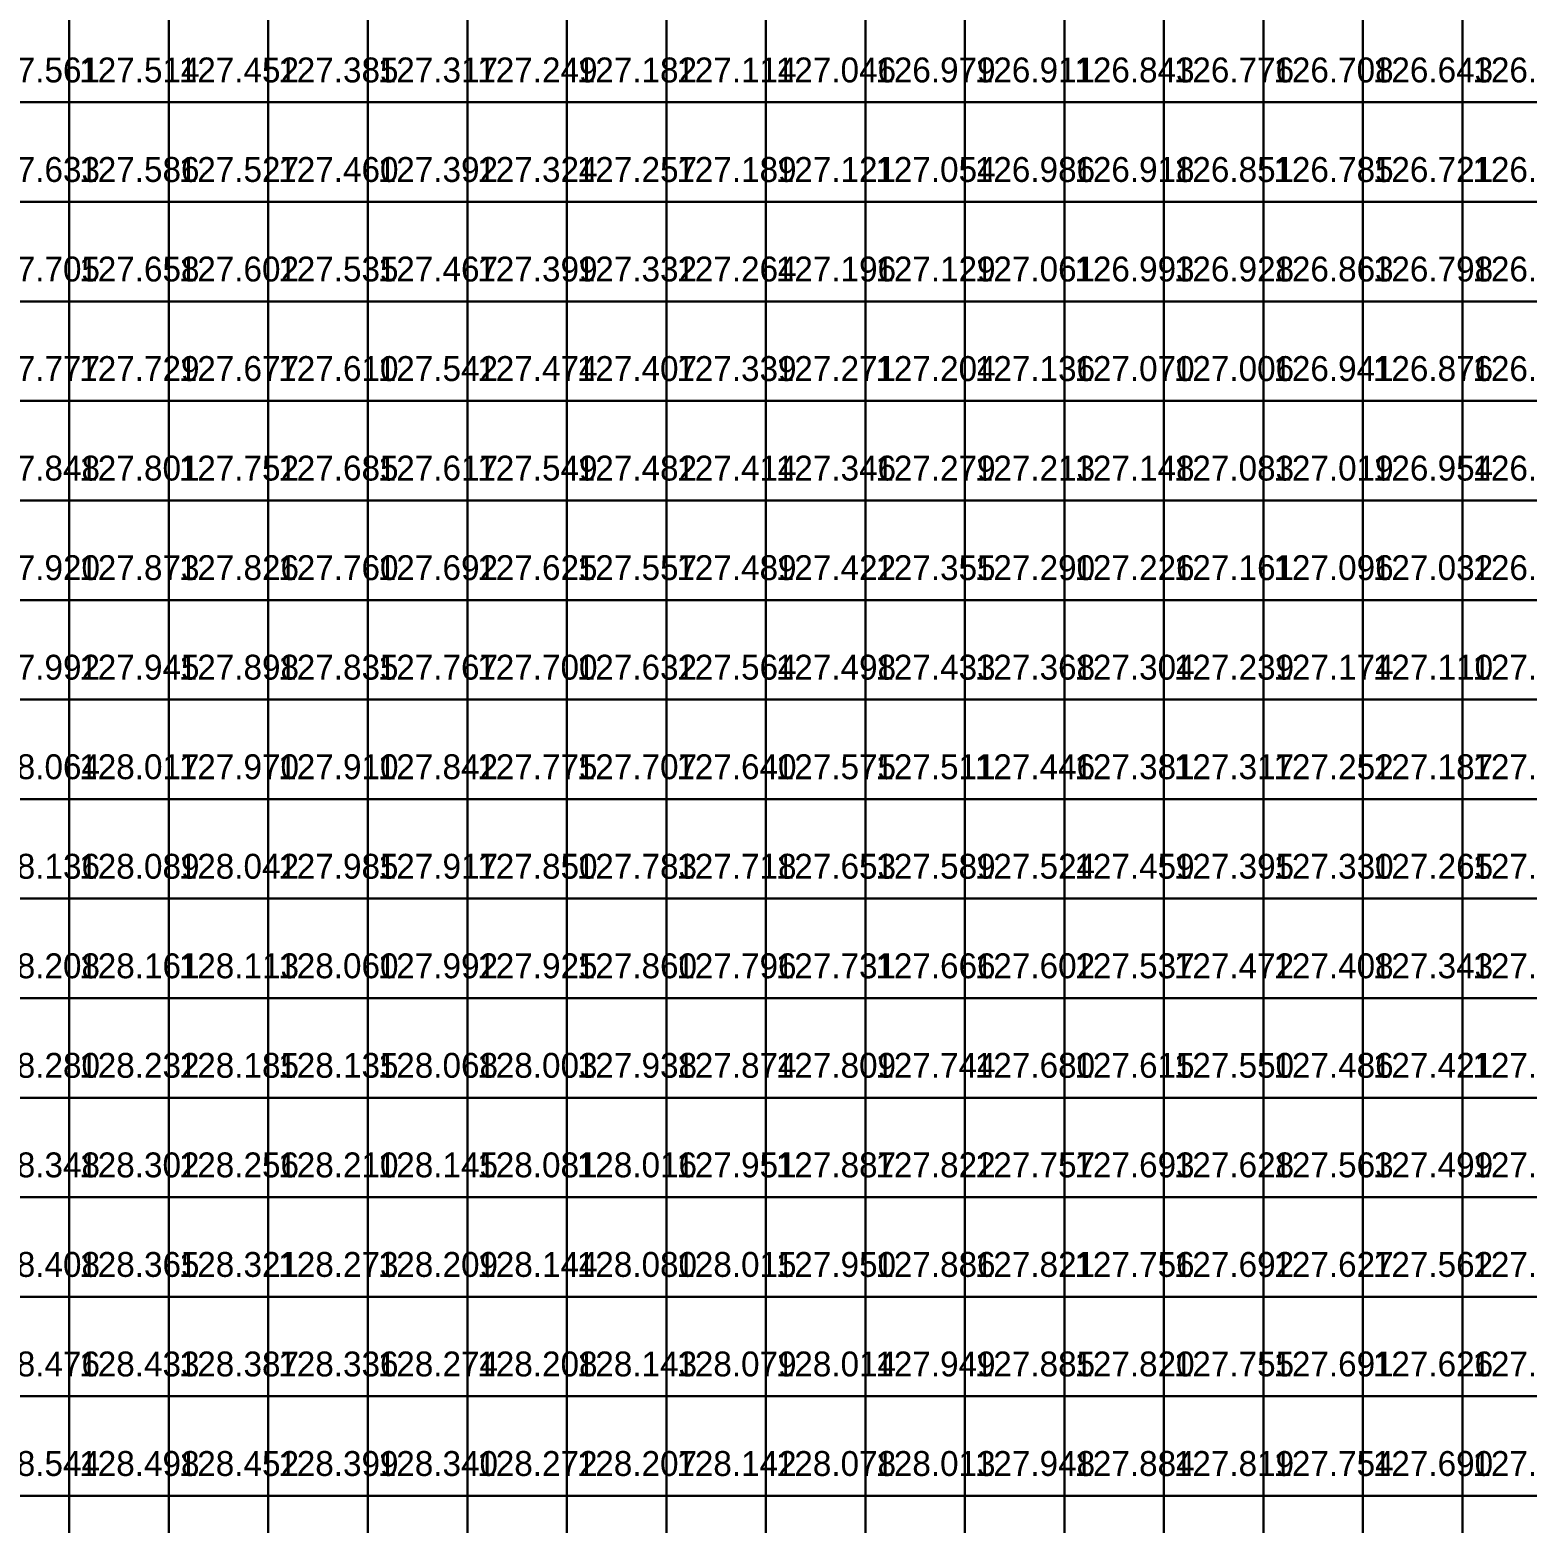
# Model space of a CAD drawing. Header units: metres. Extents: x 287857 to 287978, y 62957 to 63018.
# Drawn here: x 287902.53 to 287917.57, y 62987.56 to 63002.56 of the extents above; entities that cross this region are included whole.
import ezdxf

# ---------------------------------------------------------------- set-up
doc = ezdxf.new("R2010")
doc.units = ezdxf.units.M
for name, color, linetype, true_color in [('SURVEY-INTERP', 7, 'Continuous', 0x94a3b8), ('SURVEY-LEVEL-TXT', 7, 'Continuous', 0x4ade80), ('SURVEY-REAL', 7, 'Continuous', 0x4ade80)]:
    doc.layers.add(name, color=color, linetype=linetype, true_color=true_color)

msp = doc.modelspace()

# ---------------------------------------------------------------- linework, layer by layer
at = {"layer": 'SURVEY-INTERP'}
for points in [[(287901.925, 63001.831, 127.561), (287902.925, 63001.831, 127.561), (287902.925, 63002.831, 127.561), (287901.925, 63002.831, 127.561), (287901.925, 63001.831, 127.561)], [(287902.925, 63001.831, 127.514), (287903.925, 63001.831, 127.514), (287903.925, 63002.831, 127.514), (287902.925, 63002.831, 127.514), (287902.925, 63001.831, 127.514)], [(287903.925, 63001.831, 127.452), (287904.925, 63001.831, 127.452), (287904.925, 63002.831, 127.452), (287903.925, 63002.831, 127.452), (287903.925, 63001.831, 127.452)], [(287904.925, 63001.831, 127.385), (287905.925, 63001.831, 127.385), (287905.925, 63002.831, 127.385), (287904.925, 63002.831, 127.385), (287904.925, 63001.831, 127.385)], [(287905.925, 63001.831, 127.317), (287906.925, 63001.831, 127.317), (287906.925, 63002.831, 127.317), (287905.925, 63002.831, 127.317), (287905.925, 63001.831, 127.317)], [(287906.925, 63001.831, 127.249), (287907.925, 63001.831, 127.249), (287907.925, 63002.831, 127.249), (287906.925, 63002.831, 127.249), (287906.925, 63001.831, 127.249)], [(287907.925, 63001.831, 127.182), (287908.925, 63001.831, 127.182), (287908.925, 63002.831, 127.182), (287907.925, 63002.831, 127.182), (287907.925, 63001.831, 127.182)], [(287908.925, 63001.831, 127.114), (287909.925, 63001.831, 127.114), (287909.925, 63002.831, 127.114), (287908.925, 63002.831, 127.114), (287908.925, 63001.831, 127.114)], [(287909.925, 63001.831, 127.046), (287910.925, 63001.831, 127.046), (287910.925, 63002.831, 127.046), (287909.925, 63002.831, 127.046), (287909.925, 63001.831, 127.046)], [(287910.925, 63001.831, 126.979), (287911.925, 63001.831, 126.979), (287911.925, 63002.831, 126.979), (287910.925, 63002.831, 126.979), (287910.925, 63001.831, 126.979)], [(287911.925, 63001.831, 126.911), (287912.925, 63001.831, 126.911), (287912.925, 63002.831, 126.911), (287911.925, 63002.831, 126.911), (287911.925, 63001.831, 126.911)], [(287912.925, 63001.831, 126.843), (287913.925, 63001.831, 126.843), (287913.925, 63002.831, 126.843), (287912.925, 63002.831, 126.843), (287912.925, 63001.831, 126.843)], [(287913.925, 63001.831, 126.776), (287914.925, 63001.831, 126.776), (287914.925, 63002.831, 126.776), (287913.925, 63002.831, 126.776), (287913.925, 63001.831, 126.776)], [(287914.925, 63001.831, 126.708), (287915.925, 63001.831, 126.708), (287915.925, 63002.831, 126.708), (287914.925, 63002.831, 126.708), (287914.925, 63001.831, 126.708)], [(287915.925, 63001.831, 126.643), (287916.925, 63001.831, 126.643), (287916.925, 63002.831, 126.643), (287915.925, 63002.831, 126.643), (287915.925, 63001.831, 126.643)], [(287916.925, 63001.831, 126.578), (287917.925, 63001.831, 126.578), (287917.925, 63002.831, 126.578), (287916.925, 63002.831, 126.578), (287916.925, 63001.831, 126.578)], [(287901.925, 63000.831, 127.633), (287902.925, 63000.831, 127.633), (287902.925, 63001.831, 127.633), (287901.925, 63001.831, 127.633), (287901.925, 63000.831, 127.633)], [(287902.925, 63000.831, 127.586), (287903.925, 63000.831, 127.586), (287903.925, 63001.831, 127.586), (287902.925, 63001.831, 127.586), (287902.925, 63000.831, 127.586)], [(287903.925, 63000.831, 127.527), (287904.925, 63000.831, 127.527), (287904.925, 63001.831, 127.527), (287903.925, 63001.831, 127.527), (287903.925, 63000.831, 127.527)], [(287904.925, 63000.831, 127.46), (287905.925, 63000.831, 127.46), (287905.925, 63001.831, 127.46), (287904.925, 63001.831, 127.46), (287904.925, 63000.831, 127.46)], [(287905.925, 63000.831, 127.392), (287906.925, 63000.831, 127.392), (287906.925, 63001.831, 127.392), (287905.925, 63001.831, 127.392), (287905.925, 63000.831, 127.392)], [(287906.925, 63000.831, 127.324), (287907.925, 63000.831, 127.324), (287907.925, 63001.831, 127.324), (287906.925, 63001.831, 127.324), (287906.925, 63000.831, 127.324)], [(287907.925, 63000.831, 127.257), (287908.925, 63000.831, 127.257), (287908.925, 63001.831, 127.257), (287907.925, 63001.831, 127.257), (287907.925, 63000.831, 127.257)], [(287908.925, 63000.831, 127.189), (287909.925, 63000.831, 127.189), (287909.925, 63001.831, 127.189), (287908.925, 63001.831, 127.189), (287908.925, 63000.831, 127.189)], [(287909.925, 63000.831, 127.121), (287910.925, 63000.831, 127.121), (287910.925, 63001.831, 127.121), (287909.925, 63001.831, 127.121), (287909.925, 63000.831, 127.121)], [(287910.925, 63000.831, 127.054), (287911.925, 63000.831, 127.054), (287911.925, 63001.831, 127.054), (287910.925, 63001.831, 127.054), (287910.925, 63000.831, 127.054)], [(287911.925, 63000.831, 126.986), (287912.925, 63000.831, 126.986), (287912.925, 63001.831, 126.986), (287911.925, 63001.831, 126.986), (287911.925, 63000.831, 126.986)], [(287912.925, 63000.831, 126.918), (287913.925, 63000.831, 126.918), (287913.925, 63001.831, 126.918), (287912.925, 63001.831, 126.918), (287912.925, 63000.831, 126.918)], [(287913.925, 63000.831, 126.851), (287914.925, 63000.831, 126.851), (287914.925, 63001.831, 126.851), (287913.925, 63001.831, 126.851), (287913.925, 63000.831, 126.851)], [(287914.925, 63000.831, 126.785), (287915.925, 63000.831, 126.785), (287915.925, 63001.831, 126.785), (287914.925, 63001.831, 126.785), (287914.925, 63000.831, 126.785)], [(287915.925, 63000.831, 126.721), (287916.925, 63000.831, 126.721), (287916.925, 63001.831, 126.721), (287915.925, 63001.831, 126.721), (287915.925, 63000.831, 126.721)], [(287916.925, 63000.831, 126.656), (287917.925, 63000.831, 126.656), (287917.925, 63001.831, 126.656), (287916.925, 63001.831, 126.656), (287916.925, 63000.831, 126.656)], [(287901.925, 62999.831, 127.705), (287902.925, 62999.831, 127.705), (287902.925, 63000.831, 127.705), (287901.925, 63000.831, 127.705), (287901.925, 62999.831, 127.705)], [(287902.925, 62999.831, 127.658), (287903.925, 62999.831, 127.658), (287903.925, 63000.831, 127.658), (287902.925, 63000.831, 127.658), (287902.925, 62999.831, 127.658)], [(287903.925, 62999.831, 127.602), (287904.925, 62999.831, 127.602), (287904.925, 63000.831, 127.602), (287903.925, 63000.831, 127.602), (287903.925, 62999.831, 127.602)], [(287904.925, 62999.831, 127.535), (287905.925, 62999.831, 127.535), (287905.925, 63000.831, 127.535), (287904.925, 63000.831, 127.535), (287904.925, 62999.831, 127.535)], [(287905.925, 62999.831, 127.467), (287906.925, 62999.831, 127.467), (287906.925, 63000.831, 127.467), (287905.925, 63000.831, 127.467), (287905.925, 62999.831, 127.467)], [(287906.925, 62999.831, 127.399), (287907.925, 62999.831, 127.399), (287907.925, 63000.831, 127.399), (287906.925, 63000.831, 127.399), (287906.925, 62999.831, 127.399)], [(287907.925, 62999.831, 127.332), (287908.925, 62999.831, 127.332), (287908.925, 63000.831, 127.332), (287907.925, 63000.831, 127.332), (287907.925, 62999.831, 127.332)], [(287908.925, 62999.831, 127.264), (287909.925, 62999.831, 127.264), (287909.925, 63000.831, 127.264), (287908.925, 63000.831, 127.264), (287908.925, 62999.831, 127.264)], [(287909.925, 62999.831, 127.196), (287910.925, 62999.831, 127.196), (287910.925, 63000.831, 127.196), (287909.925, 63000.831, 127.196), (287909.925, 62999.831, 127.196)], [(287910.925, 62999.831, 127.129), (287911.925, 62999.831, 127.129), (287911.925, 63000.831, 127.129), (287910.925, 63000.831, 127.129), (287910.925, 62999.831, 127.129)], [(287911.925, 62999.831, 127.061), (287912.925, 62999.831, 127.061), (287912.925, 63000.831, 127.061), (287911.925, 63000.831, 127.061), (287911.925, 62999.831, 127.061)], [(287912.925, 62999.831, 126.993), (287913.925, 62999.831, 126.993), (287913.925, 63000.831, 126.993), (287912.925, 63000.831, 126.993), (287912.925, 62999.831, 126.993)], [(287913.925, 62999.831, 126.928), (287914.925, 62999.831, 126.928), (287914.925, 63000.831, 126.928), (287913.925, 63000.831, 126.928), (287913.925, 62999.831, 126.928)], [(287914.925, 62999.831, 126.863), (287915.925, 62999.831, 126.863), (287915.925, 63000.831, 126.863), (287914.925, 63000.831, 126.863), (287914.925, 62999.831, 126.863)], [(287915.925, 62999.831, 126.798), (287916.925, 62999.831, 126.798), (287916.925, 63000.831, 126.798), (287915.925, 63000.831, 126.798), (287915.925, 62999.831, 126.798)], [(287916.925, 62999.831, 126.734), (287917.925, 62999.831, 126.734), (287917.925, 63000.831, 126.734), (287916.925, 63000.831, 126.734), (287916.925, 62999.831, 126.734)], [(287901.925, 62998.831, 127.777), (287902.925, 62998.831, 127.777), (287902.925, 62999.831, 127.777), (287901.925, 62999.831, 127.777), (287901.925, 62998.831, 127.777)], [(287902.925, 62998.831, 127.729), (287903.925, 62998.831, 127.729), (287903.925, 62999.831, 127.729), (287902.925, 62999.831, 127.729), (287902.925, 62998.831, 127.729)], [(287903.925, 62998.831, 127.677), (287904.925, 62998.831, 127.677), (287904.925, 62999.831, 127.677), (287903.925, 62999.831, 127.677), (287903.925, 62998.831, 127.677)], [(287904.925, 62998.831, 127.61), (287905.925, 62998.831, 127.61), (287905.925, 62999.831, 127.61), (287904.925, 62999.831, 127.61), (287904.925, 62998.831, 127.61)], [(287905.925, 62998.831, 127.542), (287906.925, 62998.831, 127.542), (287906.925, 62999.831, 127.542), (287905.925, 62999.831, 127.542), (287905.925, 62998.831, 127.542)], [(287906.925, 62998.831, 127.474), (287907.925, 62998.831, 127.474), (287907.925, 62999.831, 127.474), (287906.925, 62999.831, 127.474), (287906.925, 62998.831, 127.474)], [(287907.925, 62998.831, 127.407), (287908.925, 62998.831, 127.407), (287908.925, 62999.831, 127.407), (287907.925, 62999.831, 127.407), (287907.925, 62998.831, 127.407)], [(287908.925, 62998.831, 127.339), (287909.925, 62998.831, 127.339), (287909.925, 62999.831, 127.339), (287908.925, 62999.831, 127.339), (287908.925, 62998.831, 127.339)], [(287909.925, 62998.831, 127.271), (287910.925, 62998.831, 127.271), (287910.925, 62999.831, 127.271), (287909.925, 62999.831, 127.271), (287909.925, 62998.831, 127.271)], [(287910.925, 62998.831, 127.204), (287911.925, 62998.831, 127.204), (287911.925, 62999.831, 127.204), (287910.925, 62999.831, 127.204), (287910.925, 62998.831, 127.204)], [(287911.925, 62998.831, 127.136), (287912.925, 62998.831, 127.136), (287912.925, 62999.831, 127.136), (287911.925, 62999.831, 127.136), (287911.925, 62998.831, 127.136)], [(287912.925, 62998.831, 127.07), (287913.925, 62998.831, 127.07), (287913.925, 62999.831, 127.07), (287912.925, 62999.831, 127.07), (287912.925, 62998.831, 127.07)], [(287913.925, 62998.831, 127.006), (287914.925, 62998.831, 127.006), (287914.925, 62999.831, 127.006), (287913.925, 62999.831, 127.006), (287913.925, 62998.831, 127.006)], [(287914.925, 62998.831, 126.941), (287915.925, 62998.831, 126.941), (287915.925, 62999.831, 126.941), (287914.925, 62999.831, 126.941), (287914.925, 62998.831, 126.941)], [(287915.925, 62998.831, 126.876), (287916.925, 62998.831, 126.876), (287916.925, 62999.831, 126.876), (287915.925, 62999.831, 126.876), (287915.925, 62998.831, 126.876)], [(287916.925, 62998.831, 126.812), (287917.925, 62998.831, 126.812), (287917.925, 62999.831, 126.812), (287916.925, 62999.831, 126.812), (287916.925, 62998.831, 126.812)], [(287901.925, 62997.831, 127.848), (287902.925, 62997.831, 127.848), (287902.925, 62998.831, 127.848), (287901.925, 62998.831, 127.848), (287901.925, 62997.831, 127.848)], [(287902.925, 62997.831, 127.801), (287903.925, 62997.831, 127.801), (287903.925, 62998.831, 127.801), (287902.925, 62998.831, 127.801), (287902.925, 62997.831, 127.801)], [(287903.925, 62997.831, 127.752), (287904.925, 62997.831, 127.752), (287904.925, 62998.831, 127.752), (287903.925, 62998.831, 127.752), (287903.925, 62997.831, 127.752)], [(287904.925, 62997.831, 127.685), (287905.925, 62997.831, 127.685), (287905.925, 62998.831, 127.685), (287904.925, 62998.831, 127.685), (287904.925, 62997.831, 127.685)], [(287905.925, 62997.831, 127.617), (287906.925, 62997.831, 127.617), (287906.925, 62998.831, 127.617), (287905.925, 62998.831, 127.617), (287905.925, 62997.831, 127.617)], [(287906.925, 62997.831, 127.549), (287907.925, 62997.831, 127.549), (287907.925, 62998.831, 127.549), (287906.925, 62998.831, 127.549), (287906.925, 62997.831, 127.549)], [(287907.925, 62997.831, 127.482), (287908.925, 62997.831, 127.482), (287908.925, 62998.831, 127.482), (287907.925, 62998.831, 127.482), (287907.925, 62997.831, 127.482)], [(287908.925, 62997.831, 127.414), (287909.925, 62997.831, 127.414), (287909.925, 62998.831, 127.414), (287908.925, 62998.831, 127.414), (287908.925, 62997.831, 127.414)], [(287909.925, 62997.831, 127.346), (287910.925, 62997.831, 127.346), (287910.925, 62998.831, 127.346), (287909.925, 62998.831, 127.346), (287909.925, 62997.831, 127.346)], [(287910.925, 62997.831, 127.279), (287911.925, 62997.831, 127.279), (287911.925, 62998.831, 127.279), (287910.925, 62998.831, 127.279), (287910.925, 62997.831, 127.279)], [(287911.925, 62997.831, 127.213), (287912.925, 62997.831, 127.213), (287912.925, 62998.831, 127.213), (287911.925, 62998.831, 127.213), (287911.925, 62997.831, 127.213)], [(287912.925, 62997.831, 127.148), (287913.925, 62997.831, 127.148), (287913.925, 62998.831, 127.148), (287912.925, 62998.831, 127.148), (287912.925, 62997.831, 127.148)], [(287913.925, 62997.831, 127.083), (287914.925, 62997.831, 127.083), (287914.925, 62998.831, 127.083), (287913.925, 62998.831, 127.083), (287913.925, 62997.831, 127.083)], [(287914.925, 62997.831, 127.019), (287915.925, 62997.831, 127.019), (287915.925, 62998.831, 127.019), (287914.925, 62998.831, 127.019), (287914.925, 62997.831, 127.019)], [(287915.925, 62997.831, 126.954), (287916.925, 62997.831, 126.954), (287916.925, 62998.831, 126.954), (287915.925, 62998.831, 126.954), (287915.925, 62997.831, 126.954)], [(287916.925, 62997.831, 126.889), (287917.925, 62997.831, 126.889), (287917.925, 62998.831, 126.889), (287916.925, 62998.831, 126.889), (287916.925, 62997.831, 126.889)], [(287901.925, 62996.831, 127.92), (287902.925, 62996.831, 127.92), (287902.925, 62997.831, 127.92), (287901.925, 62997.831, 127.92), (287901.925, 62996.831, 127.92)], [(287902.925, 62996.831, 127.873), (287903.925, 62996.831, 127.873), (287903.925, 62997.831, 127.873), (287902.925, 62997.831, 127.873), (287902.925, 62996.831, 127.873)], [(287903.925, 62996.831, 127.826), (287904.925, 62996.831, 127.826), (287904.925, 62997.831, 127.826), (287903.925, 62997.831, 127.826), (287903.925, 62996.831, 127.826)], [(287904.925, 62996.831, 127.76), (287905.925, 62996.831, 127.76), (287905.925, 62997.831, 127.76), (287904.925, 62997.831, 127.76), (287904.925, 62996.831, 127.76)], [(287905.925, 62996.831, 127.692), (287906.925, 62996.831, 127.692), (287906.925, 62997.831, 127.692), (287905.925, 62997.831, 127.692), (287905.925, 62996.831, 127.692)], [(287906.925, 62996.831, 127.625), (287907.925, 62996.831, 127.625), (287907.925, 62997.831, 127.625), (287906.925, 62997.831, 127.625), (287906.925, 62996.831, 127.625)], [(287907.925, 62996.831, 127.557), (287908.925, 62996.831, 127.557), (287908.925, 62997.831, 127.557), (287907.925, 62997.831, 127.557), (287907.925, 62996.831, 127.557)], [(287908.925, 62996.831, 127.489), (287909.925, 62996.831, 127.489), (287909.925, 62997.831, 127.489), (287908.925, 62997.831, 127.489), (287908.925, 62996.831, 127.489)], [(287909.925, 62996.831, 127.422), (287910.925, 62996.831, 127.422), (287910.925, 62997.831, 127.422), (287909.925, 62997.831, 127.422), (287909.925, 62996.831, 127.422)], [(287910.925, 62996.831, 127.355), (287911.925, 62996.831, 127.355), (287911.925, 62997.831, 127.355), (287910.925, 62997.831, 127.355), (287910.925, 62996.831, 127.355)], [(287911.925, 62996.831, 127.29), (287912.925, 62996.831, 127.29), (287912.925, 62997.831, 127.29), (287911.925, 62997.831, 127.29), (287911.925, 62996.831, 127.29)], [(287912.925, 62996.831, 127.226), (287913.925, 62996.831, 127.226), (287913.925, 62997.831, 127.226), (287912.925, 62997.831, 127.226), (287912.925, 62996.831, 127.226)], [(287913.925, 62996.831, 127.161), (287914.925, 62996.831, 127.161), (287914.925, 62997.831, 127.161), (287913.925, 62997.831, 127.161), (287913.925, 62996.831, 127.161)], [(287914.925, 62996.831, 127.096), (287915.925, 62996.831, 127.096), (287915.925, 62997.831, 127.096), (287914.925, 62997.831, 127.096), (287914.925, 62996.831, 127.096)], [(287915.925, 62996.831, 127.032), (287916.925, 62996.831, 127.032), (287916.925, 62997.831, 127.032), (287915.925, 62997.831, 127.032), (287915.925, 62996.831, 127.032)], [(287916.925, 62996.831, 126.967), (287917.925, 62996.831, 126.967), (287917.925, 62997.831, 126.967), (287916.925, 62997.831, 126.967), (287916.925, 62996.831, 126.967)], [(287901.925, 62995.831, 127.992), (287902.925, 62995.831, 127.992), (287902.925, 62996.831, 127.992), (287901.925, 62996.831, 127.992), (287901.925, 62995.831, 127.992)], [(287902.925, 62995.831, 127.945), (287903.925, 62995.831, 127.945), (287903.925, 62996.831, 127.945), (287902.925, 62996.831, 127.945), (287902.925, 62995.831, 127.945)], [(287903.925, 62995.831, 127.898), (287904.925, 62995.831, 127.898), (287904.925, 62996.831, 127.898), (287903.925, 62996.831, 127.898), (287903.925, 62995.831, 127.898)], [(287904.925, 62995.831, 127.835), (287905.925, 62995.831, 127.835), (287905.925, 62996.831, 127.835), (287904.925, 62996.831, 127.835), (287904.925, 62995.831, 127.835)], [(287905.925, 62995.831, 127.767), (287906.925, 62995.831, 127.767), (287906.925, 62996.831, 127.767), (287905.925, 62996.831, 127.767), (287905.925, 62995.831, 127.767)], [(287906.925, 62995.831, 127.7), (287907.925, 62995.831, 127.7), (287907.925, 62996.831, 127.7), (287906.925, 62996.831, 127.7), (287906.925, 62995.831, 127.7)], [(287907.925, 62995.831, 127.632), (287908.925, 62995.831, 127.632), (287908.925, 62996.831, 127.632), (287907.925, 62996.831, 127.632), (287907.925, 62995.831, 127.632)], [(287908.925, 62995.831, 127.564), (287909.925, 62995.831, 127.564), (287909.925, 62996.831, 127.564), (287908.925, 62996.831, 127.564), (287908.925, 62995.831, 127.564)], [(287909.925, 62995.831, 127.498), (287910.925, 62995.831, 127.498), (287910.925, 62996.831, 127.498), (287909.925, 62996.831, 127.498), (287909.925, 62995.831, 127.498)], [(287910.925, 62995.831, 127.433), (287911.925, 62995.831, 127.433), (287911.925, 62996.831, 127.433), (287910.925, 62996.831, 127.433), (287910.925, 62995.831, 127.433)], [(287911.925, 62995.831, 127.368), (287912.925, 62995.831, 127.368), (287912.925, 62996.831, 127.368), (287911.925, 62996.831, 127.368), (287911.925, 62995.831, 127.368)], [(287912.925, 62995.831, 127.304), (287913.925, 62995.831, 127.304), (287913.925, 62996.831, 127.304), (287912.925, 62996.831, 127.304), (287912.925, 62995.831, 127.304)], [(287913.925, 62995.831, 127.239), (287914.925, 62995.831, 127.239), (287914.925, 62996.831, 127.239), (287913.925, 62996.831, 127.239), (287913.925, 62995.831, 127.239)], [(287914.925, 62995.831, 127.174), (287915.925, 62995.831, 127.174), (287915.925, 62996.831, 127.174), (287914.925, 62996.831, 127.174), (287914.925, 62995.831, 127.174)], [(287915.925, 62995.831, 127.11), (287916.925, 62995.831, 127.11), (287916.925, 62996.831, 127.11), (287915.925, 62996.831, 127.11), (287915.925, 62995.831, 127.11)], [(287916.925, 62995.831, 127.045), (287917.925, 62995.831, 127.045), (287917.925, 62996.831, 127.045), (287916.925, 62996.831, 127.045), (287916.925, 62995.831, 127.045)], [(287901.925, 62994.831, 128.064), (287902.925, 62994.831, 128.064), (287902.925, 62995.831, 128.064), (287901.925, 62995.831, 128.064), (287901.925, 62994.831, 128.064)], [(287902.925, 62994.831, 128.017), (287903.925, 62994.831, 128.017), (287903.925, 62995.831, 128.017), (287902.925, 62995.831, 128.017), (287902.925, 62994.831, 128.017)], [(287903.925, 62994.831, 127.97), (287904.925, 62994.831, 127.97), (287904.925, 62995.831, 127.97), (287903.925, 62995.831, 127.97), (287903.925, 62994.831, 127.97)], [(287904.925, 62994.831, 127.91), (287905.925, 62994.831, 127.91), (287905.925, 62995.831, 127.91), (287904.925, 62995.831, 127.91), (287904.925, 62994.831, 127.91)], [(287905.925, 62994.831, 127.842), (287906.925, 62994.831, 127.842), (287906.925, 62995.831, 127.842), (287905.925, 62995.831, 127.842), (287905.925, 62994.831, 127.842)], [(287906.925, 62994.831, 127.775), (287907.925, 62994.831, 127.775), (287907.925, 62995.831, 127.775), (287906.925, 62995.831, 127.775), (287906.925, 62994.831, 127.775)], [(287907.925, 62994.831, 127.707), (287908.925, 62994.831, 127.707), (287908.925, 62995.831, 127.707), (287907.925, 62995.831, 127.707), (287907.925, 62994.831, 127.707)], [(287908.925, 62994.831, 127.64), (287909.925, 62994.831, 127.64), (287909.925, 62995.831, 127.64), (287908.925, 62995.831, 127.64), (287908.925, 62994.831, 127.64)], [(287909.925, 62994.831, 127.575), (287910.925, 62994.831, 127.575), (287910.925, 62995.831, 127.575), (287909.925, 62995.831, 127.575), (287909.925, 62994.831, 127.575)], [(287910.925, 62994.831, 127.511), (287911.925, 62994.831, 127.511), (287911.925, 62995.831, 127.511), (287910.925, 62995.831, 127.511), (287910.925, 62994.831, 127.511)], [(287911.925, 62994.831, 127.446), (287912.925, 62994.831, 127.446), (287912.925, 62995.831, 127.446), (287911.925, 62995.831, 127.446), (287911.925, 62994.831, 127.446)], [(287912.925, 62994.831, 127.381), (287913.925, 62994.831, 127.381), (287913.925, 62995.831, 127.381), (287912.925, 62995.831, 127.381), (287912.925, 62994.831, 127.381)], [(287913.925, 62994.831, 127.317), (287914.925, 62994.831, 127.317), (287914.925, 62995.831, 127.317), (287913.925, 62995.831, 127.317), (287913.925, 62994.831, 127.317)], [(287914.925, 62994.831, 127.252), (287915.925, 62994.831, 127.252), (287915.925, 62995.831, 127.252), (287914.925, 62995.831, 127.252), (287914.925, 62994.831, 127.252)], [(287915.925, 62994.831, 127.187), (287916.925, 62994.831, 127.187), (287916.925, 62995.831, 127.187), (287915.925, 62995.831, 127.187), (287915.925, 62994.831, 127.187)], [(287916.925, 62994.831, 127.123), (287917.925, 62994.831, 127.123), (287917.925, 62995.831, 127.123), (287916.925, 62995.831, 127.123), (287916.925, 62994.831, 127.123)], [(287901.925, 62993.831, 128.136), (287902.925, 62993.831, 128.136), (287902.925, 62994.831, 128.136), (287901.925, 62994.831, 128.136), (287901.925, 62993.831, 128.136)], [(287902.925, 62993.831, 128.089), (287903.925, 62993.831, 128.089), (287903.925, 62994.831, 128.089), (287902.925, 62994.831, 128.089), (287902.925, 62993.831, 128.089)], [(287903.925, 62993.831, 128.042), (287904.925, 62993.831, 128.042), (287904.925, 62994.831, 128.042), (287903.925, 62994.831, 128.042), (287903.925, 62993.831, 128.042)], [(287904.925, 62993.831, 127.985), (287905.925, 62993.831, 127.985), (287905.925, 62994.831, 127.985), (287904.925, 62994.831, 127.985), (287904.925, 62993.831, 127.985)], [(287905.925, 62993.831, 127.917), (287906.925, 62993.831, 127.917), (287906.925, 62994.831, 127.917), (287905.925, 62994.831, 127.917), (287905.925, 62993.831, 127.917)], [(287906.925, 62993.831, 127.85), (287907.925, 62993.831, 127.85), (287907.925, 62994.831, 127.85), (287906.925, 62994.831, 127.85), (287906.925, 62993.831, 127.85)], [(287907.925, 62993.831, 127.783), (287908.925, 62993.831, 127.783), (287908.925, 62994.831, 127.783), (287907.925, 62994.831, 127.783), (287907.925, 62993.831, 127.783)], [(287908.925, 62993.831, 127.718), (287909.925, 62993.831, 127.718), (287909.925, 62994.831, 127.718), (287908.925, 62994.831, 127.718), (287908.925, 62993.831, 127.718)], [(287909.925, 62993.831, 127.653), (287910.925, 62993.831, 127.653), (287910.925, 62994.831, 127.653), (287909.925, 62994.831, 127.653), (287909.925, 62993.831, 127.653)], [(287910.925, 62993.831, 127.589), (287911.925, 62993.831, 127.589), (287911.925, 62994.831, 127.589), (287910.925, 62994.831, 127.589), (287910.925, 62993.831, 127.589)], [(287911.925, 62993.831, 127.524), (287912.925, 62993.831, 127.524), (287912.925, 62994.831, 127.524), (287911.925, 62994.831, 127.524), (287911.925, 62993.831, 127.524)], [(287912.925, 62993.831, 127.459), (287913.925, 62993.831, 127.459), (287913.925, 62994.831, 127.459), (287912.925, 62994.831, 127.459), (287912.925, 62993.831, 127.459)], [(287913.925, 62993.831, 127.395), (287914.925, 62993.831, 127.395), (287914.925, 62994.831, 127.395), (287913.925, 62994.831, 127.395), (287913.925, 62993.831, 127.395)], [(287914.925, 62993.831, 127.33), (287915.925, 62993.831, 127.33), (287915.925, 62994.831, 127.33), (287914.925, 62994.831, 127.33), (287914.925, 62993.831, 127.33)], [(287915.925, 62993.831, 127.265), (287916.925, 62993.831, 127.265), (287916.925, 62994.831, 127.265), (287915.925, 62994.831, 127.265), (287915.925, 62993.831, 127.265)], [(287916.925, 62993.831, 127.201), (287917.925, 62993.831, 127.201), (287917.925, 62994.831, 127.201), (287916.925, 62994.831, 127.201), (287916.925, 62993.831, 127.201)], [(287901.925, 62992.831, 128.208), (287902.925, 62992.831, 128.208), (287902.925, 62993.831, 128.208), (287901.925, 62993.831, 128.208), (287901.925, 62992.831, 128.208)], [(287902.925, 62992.831, 128.161), (287903.925, 62992.831, 128.161), (287903.925, 62993.831, 128.161), (287902.925, 62993.831, 128.161), (287902.925, 62992.831, 128.161)], [(287903.925, 62992.831, 128.113), (287904.925, 62992.831, 128.113), (287904.925, 62993.831, 128.113), (287903.925, 62993.831, 128.113), (287903.925, 62992.831, 128.113)], [(287904.925, 62992.831, 128.06), (287905.925, 62992.831, 128.06), (287905.925, 62993.831, 128.06), (287904.925, 62993.831, 128.06), (287904.925, 62992.831, 128.06)], [(287905.925, 62992.831, 127.992), (287906.925, 62992.831, 127.992), (287906.925, 62993.831, 127.992), (287905.925, 62993.831, 127.992), (287905.925, 62992.831, 127.992)], [(287906.925, 62992.831, 127.925), (287907.925, 62992.831, 127.925), (287907.925, 62993.831, 127.925), (287906.925, 62993.831, 127.925), (287906.925, 62992.831, 127.925)], [(287907.925, 62992.831, 127.86), (287908.925, 62992.831, 127.86), (287908.925, 62993.831, 127.86), (287907.925, 62993.831, 127.86), (287907.925, 62992.831, 127.86)], [(287908.925, 62992.831, 127.796), (287909.925, 62992.831, 127.796), (287909.925, 62993.831, 127.796), (287908.925, 62993.831, 127.796), (287908.925, 62992.831, 127.796)], [(287909.925, 62992.831, 127.731), (287910.925, 62992.831, 127.731), (287910.925, 62993.831, 127.731), (287909.925, 62993.831, 127.731), (287909.925, 62992.831, 127.731)], [(287910.925, 62992.831, 127.666), (287911.925, 62992.831, 127.666), (287911.925, 62993.831, 127.666), (287910.925, 62993.831, 127.666), (287910.925, 62992.831, 127.666)], [(287911.925, 62992.831, 127.602), (287912.925, 62992.831, 127.602), (287912.925, 62993.831, 127.602), (287911.925, 62993.831, 127.602), (287911.925, 62992.831, 127.602)], [(287912.925, 62992.831, 127.537), (287913.925, 62992.831, 127.537), (287913.925, 62993.831, 127.537), (287912.925, 62993.831, 127.537), (287912.925, 62992.831, 127.537)], [(287913.925, 62992.831, 127.472), (287914.925, 62992.831, 127.472), (287914.925, 62993.831, 127.472), (287913.925, 62993.831, 127.472), (287913.925, 62992.831, 127.472)], [(287914.925, 62992.831, 127.408), (287915.925, 62992.831, 127.408), (287915.925, 62993.831, 127.408), (287914.925, 62993.831, 127.408), (287914.925, 62992.831, 127.408)], [(287915.925, 62992.831, 127.343), (287916.925, 62992.831, 127.343), (287916.925, 62993.831, 127.343), (287915.925, 62993.831, 127.343), (287915.925, 62992.831, 127.343)], [(287916.925, 62992.831, 127.278), (287917.925, 62992.831, 127.278), (287917.925, 62993.831, 127.278), (287916.925, 62993.831, 127.278), (287916.925, 62992.831, 127.278)], [(287901.925, 62991.831, 128.28), (287902.925, 62991.831, 128.28), (287902.925, 62992.831, 128.28), (287901.925, 62992.831, 128.28), (287901.925, 62991.831, 128.28)], [(287902.925, 62991.831, 128.232), (287903.925, 62991.831, 128.232), (287903.925, 62992.831, 128.232), (287902.925, 62992.831, 128.232), (287902.925, 62991.831, 128.232)], [(287903.925, 62991.831, 128.185), (287904.925, 62991.831, 128.185), (287904.925, 62992.831, 128.185), (287903.925, 62992.831, 128.185), (287903.925, 62991.831, 128.185)], [(287904.925, 62991.831, 128.135), (287905.925, 62991.831, 128.135), (287905.925, 62992.831, 128.135), (287904.925, 62992.831, 128.135), (287904.925, 62991.831, 128.135)], [(287905.925, 62991.831, 128.068), (287906.925, 62991.831, 128.068), (287906.925, 62992.831, 128.068), (287905.925, 62992.831, 128.068), (287905.925, 62991.831, 128.068)], [(287906.925, 62991.831, 128.003), (287907.925, 62991.831, 128.003), (287907.925, 62992.831, 128.003), (287906.925, 62992.831, 128.003), (287906.925, 62991.831, 128.003)], [(287907.925, 62991.831, 127.938), (287908.925, 62991.831, 127.938), (287908.925, 62992.831, 127.938), (287907.925, 62992.831, 127.938), (287907.925, 62991.831, 127.938)], [(287908.925, 62991.831, 127.874), (287909.925, 62991.831, 127.874), (287909.925, 62992.831, 127.874), (287908.925, 62992.831, 127.874), (287908.925, 62991.831, 127.874)], [(287909.925, 62991.831, 127.809), (287910.925, 62991.831, 127.809), (287910.925, 62992.831, 127.809), (287909.925, 62992.831, 127.809), (287909.925, 62991.831, 127.809)], [(287910.925, 62991.831, 127.744), (287911.925, 62991.831, 127.744), (287911.925, 62992.831, 127.744), (287910.925, 62992.831, 127.744), (287910.925, 62991.831, 127.744)], [(287911.925, 62991.831, 127.68), (287912.925, 62991.831, 127.68), (287912.925, 62992.831, 127.68), (287911.925, 62992.831, 127.68), (287911.925, 62991.831, 127.68)], [(287912.925, 62991.831, 127.615), (287913.925, 62991.831, 127.615), (287913.925, 62992.831, 127.615), (287912.925, 62992.831, 127.615), (287912.925, 62991.831, 127.615)], [(287913.925, 62991.831, 127.55), (287914.925, 62991.831, 127.55), (287914.925, 62992.831, 127.55), (287913.925, 62992.831, 127.55), (287913.925, 62991.831, 127.55)], [(287914.925, 62991.831, 127.486), (287915.925, 62991.831, 127.486), (287915.925, 62992.831, 127.486), (287914.925, 62992.831, 127.486), (287914.925, 62991.831, 127.486)], [(287915.925, 62991.831, 127.421), (287916.925, 62991.831, 127.421), (287916.925, 62992.831, 127.421), (287915.925, 62992.831, 127.421), (287915.925, 62991.831, 127.421)], [(287916.925, 62991.831, 127.356), (287917.925, 62991.831, 127.356), (287917.925, 62992.831, 127.356), (287916.925, 62992.831, 127.356), (287916.925, 62991.831, 127.356)], [(287901.925, 62990.831, 128.348), (287902.925, 62990.831, 128.348), (287902.925, 62991.831, 128.348), (287901.925, 62991.831, 128.348), (287901.925, 62990.831, 128.348)], [(287902.925, 62990.831, 128.302), (287903.925, 62990.831, 128.302), (287903.925, 62991.831, 128.302), (287902.925, 62991.831, 128.302), (287902.925, 62990.831, 128.302)], [(287903.925, 62990.831, 128.256), (287904.925, 62990.831, 128.256), (287904.925, 62991.831, 128.256), (287903.925, 62991.831, 128.256), (287903.925, 62990.831, 128.256)], [(287905.925, 62990.831, 128.145), (287906.925, 62990.831, 128.145), (287906.925, 62991.831, 128.145), (287905.925, 62991.831, 128.145), (287905.925, 62990.831, 128.145)], [(287906.925, 62990.831, 128.081), (287907.925, 62990.831, 128.081), (287907.925, 62991.831, 128.081), (287906.925, 62991.831, 128.081), (287906.925, 62990.831, 128.081)], [(287907.925, 62990.831, 128.016), (287908.925, 62990.831, 128.016), (287908.925, 62991.831, 128.016), (287907.925, 62991.831, 128.016), (287907.925, 62990.831, 128.016)], [(287908.925, 62990.831, 127.951), (287909.925, 62990.831, 127.951), (287909.925, 62991.831, 127.951), (287908.925, 62991.831, 127.951), (287908.925, 62990.831, 127.951)], [(287909.925, 62990.831, 127.887), (287910.925, 62990.831, 127.887), (287910.925, 62991.831, 127.887), (287909.925, 62991.831, 127.887), (287909.925, 62990.831, 127.887)], [(287910.925, 62990.831, 127.822), (287911.925, 62990.831, 127.822), (287911.925, 62991.831, 127.822), (287910.925, 62991.831, 127.822), (287910.925, 62990.831, 127.822)], [(287911.925, 62990.831, 127.757), (287912.925, 62990.831, 127.757), (287912.925, 62991.831, 127.757), (287911.925, 62991.831, 127.757), (287911.925, 62990.831, 127.757)], [(287912.925, 62990.831, 127.693), (287913.925, 62990.831, 127.693), (287913.925, 62991.831, 127.693), (287912.925, 62991.831, 127.693), (287912.925, 62990.831, 127.693)], [(287913.925, 62990.831, 127.628), (287914.925, 62990.831, 127.628), (287914.925, 62991.831, 127.628), (287913.925, 62991.831, 127.628), (287913.925, 62990.831, 127.628)], [(287914.925, 62990.831, 127.563), (287915.925, 62990.831, 127.563), (287915.925, 62991.831, 127.563), (287914.925, 62991.831, 127.563), (287914.925, 62990.831, 127.563)], [(287915.925, 62990.831, 127.499), (287916.925, 62990.831, 127.499), (287916.925, 62991.831, 127.499), (287915.925, 62991.831, 127.499), (287915.925, 62990.831, 127.499)], [(287916.925, 62990.831, 127.434), (287917.925, 62990.831, 127.434), (287917.925, 62991.831, 127.434), (287916.925, 62991.831, 127.434), (287916.925, 62990.831, 127.434)], [(287901.925, 62989.831, 128.408), (287902.925, 62989.831, 128.408), (287902.925, 62990.831, 128.408), (287901.925, 62990.831, 128.408), (287901.925, 62989.831, 128.408)], [(287902.925, 62989.831, 128.365), (287903.925, 62989.831, 128.365), (287903.925, 62990.831, 128.365), (287902.925, 62990.831, 128.365), (287902.925, 62989.831, 128.365)], [(287903.925, 62989.831, 128.321), (287904.925, 62989.831, 128.321), (287904.925, 62990.831, 128.321), (287903.925, 62990.831, 128.321), (287903.925, 62989.831, 128.321)], [(287904.925, 62989.831, 128.273), (287905.925, 62989.831, 128.273), (287905.925, 62990.831, 128.273), (287904.925, 62990.831, 128.273), (287904.925, 62989.831, 128.273)], [(287905.925, 62989.831, 128.209), (287906.925, 62989.831, 128.209), (287906.925, 62990.831, 128.209), (287905.925, 62990.831, 128.209), (287905.925, 62989.831, 128.209)], [(287906.925, 62989.831, 128.144), (287907.925, 62989.831, 128.144), (287907.925, 62990.831, 128.144), (287906.925, 62990.831, 128.144), (287906.925, 62989.831, 128.144)], [(287907.925, 62989.831, 128.08), (287908.925, 62989.831, 128.08), (287908.925, 62990.831, 128.08), (287907.925, 62990.831, 128.08), (287907.925, 62989.831, 128.08)], [(287908.925, 62989.831, 128.015), (287909.925, 62989.831, 128.015), (287909.925, 62990.831, 128.015), (287908.925, 62990.831, 128.015), (287908.925, 62989.831, 128.015)], [(287909.925, 62989.831, 127.95), (287910.925, 62989.831, 127.95), (287910.925, 62990.831, 127.95), (287909.925, 62990.831, 127.95), (287909.925, 62989.831, 127.95)], [(287910.925, 62989.831, 127.886), (287911.925, 62989.831, 127.886), (287911.925, 62990.831, 127.886), (287910.925, 62990.831, 127.886), (287910.925, 62989.831, 127.886)], [(287911.925, 62989.831, 127.821), (287912.925, 62989.831, 127.821), (287912.925, 62990.831, 127.821), (287911.925, 62990.831, 127.821), (287911.925, 62989.831, 127.821)], [(287912.925, 62989.831, 127.756), (287913.925, 62989.831, 127.756), (287913.925, 62990.831, 127.756), (287912.925, 62990.831, 127.756), (287912.925, 62989.831, 127.756)], [(287913.925, 62989.831, 127.692), (287914.925, 62989.831, 127.692), (287914.925, 62990.831, 127.692), (287913.925, 62990.831, 127.692), (287913.925, 62989.831, 127.692)], [(287914.925, 62989.831, 127.627), (287915.925, 62989.831, 127.627), (287915.925, 62990.831, 127.627), (287914.925, 62990.831, 127.627), (287914.925, 62989.831, 127.627)], [(287915.925, 62989.831, 127.562), (287916.925, 62989.831, 127.562), (287916.925, 62990.831, 127.562), (287915.925, 62990.831, 127.562), (287915.925, 62989.831, 127.562)], [(287916.925, 62989.831, 127.498), (287917.925, 62989.831, 127.498), (287917.925, 62990.831, 127.498), (287916.925, 62990.831, 127.498), (287916.925, 62989.831, 127.498)], [(287901.925, 62988.831, 128.476), (287902.925, 62988.831, 128.476), (287902.925, 62989.831, 128.476), (287901.925, 62989.831, 128.476), (287901.925, 62988.831, 128.476)], [(287902.925, 62988.831, 128.433), (287903.925, 62988.831, 128.433), (287903.925, 62989.831, 128.433), (287902.925, 62989.831, 128.433), (287902.925, 62988.831, 128.433)], [(287903.925, 62988.831, 128.387), (287904.925, 62988.831, 128.387), (287904.925, 62989.831, 128.387), (287903.925, 62989.831, 128.387), (287903.925, 62988.831, 128.387)], [(287904.925, 62988.831, 128.336), (287905.925, 62988.831, 128.336), (287905.925, 62989.831, 128.336), (287904.925, 62989.831, 128.336), (287904.925, 62988.831, 128.336)], [(287905.925, 62988.831, 128.274), (287906.925, 62988.831, 128.274), (287906.925, 62989.831, 128.274), (287905.925, 62989.831, 128.274), (287905.925, 62988.831, 128.274)], [(287906.925, 62988.831, 128.208), (287907.925, 62988.831, 128.208), (287907.925, 62989.831, 128.208), (287906.925, 62989.831, 128.208), (287906.925, 62988.831, 128.208)], [(287907.925, 62988.831, 128.143), (287908.925, 62988.831, 128.143), (287908.925, 62989.831, 128.143), (287907.925, 62989.831, 128.143), (287907.925, 62988.831, 128.143)], [(287908.925, 62988.831, 128.079), (287909.925, 62988.831, 128.079), (287909.925, 62989.831, 128.079), (287908.925, 62989.831, 128.079), (287908.925, 62988.831, 128.079)], [(287909.925, 62988.831, 128.014), (287910.925, 62988.831, 128.014), (287910.925, 62989.831, 128.014), (287909.925, 62989.831, 128.014), (287909.925, 62988.831, 128.014)], [(287910.925, 62988.831, 127.949), (287911.925, 62988.831, 127.949), (287911.925, 62989.831, 127.949), (287910.925, 62989.831, 127.949), (287910.925, 62988.831, 127.949)], [(287911.925, 62988.831, 127.885), (287912.925, 62988.831, 127.885), (287912.925, 62989.831, 127.885), (287911.925, 62989.831, 127.885), (287911.925, 62988.831, 127.885)], [(287912.925, 62988.831, 127.82), (287913.925, 62988.831, 127.82), (287913.925, 62989.831, 127.82), (287912.925, 62989.831, 127.82), (287912.925, 62988.831, 127.82)], [(287913.925, 62988.831, 127.755), (287914.925, 62988.831, 127.755), (287914.925, 62989.831, 127.755), (287913.925, 62989.831, 127.755), (287913.925, 62988.831, 127.755)], [(287914.925, 62988.831, 127.691), (287915.925, 62988.831, 127.691), (287915.925, 62989.831, 127.691), (287914.925, 62989.831, 127.691), (287914.925, 62988.831, 127.691)], [(287915.925, 62988.831, 127.626), (287916.925, 62988.831, 127.626), (287916.925, 62989.831, 127.626), (287915.925, 62989.831, 127.626), (287915.925, 62988.831, 127.626)], [(287916.925, 62988.831, 127.561), (287917.925, 62988.831, 127.561), (287917.925, 62989.831, 127.561), (287916.925, 62989.831, 127.561), (287916.925, 62988.831, 127.561)], [(287901.925, 62987.831, 128.544), (287902.925, 62987.831, 128.544), (287902.925, 62988.831, 128.544), (287901.925, 62988.831, 128.544), (287901.925, 62987.831, 128.544)], [(287902.925, 62987.831, 128.498), (287903.925, 62987.831, 128.498), (287903.925, 62988.831, 128.498), (287902.925, 62988.831, 128.498), (287902.925, 62987.831, 128.498)], [(287903.925, 62987.831, 128.452), (287904.925, 62987.831, 128.452), (287904.925, 62988.831, 128.452), (287903.925, 62988.831, 128.452), (287903.925, 62987.831, 128.452)], [(287904.925, 62987.831, 128.399), (287905.925, 62987.831, 128.399), (287905.925, 62988.831, 128.399), (287904.925, 62988.831, 128.399), (287904.925, 62987.831, 128.399)], [(287905.925, 62987.831, 128.34), (287906.925, 62987.831, 128.34), (287906.925, 62988.831, 128.34), (287905.925, 62988.831, 128.34), (287905.925, 62987.831, 128.34)], [(287906.925, 62987.831, 128.272), (287907.925, 62987.831, 128.272), (287907.925, 62988.831, 128.272), (287906.925, 62988.831, 128.272), (287906.925, 62987.831, 128.272)], [(287907.925, 62987.831, 128.207), (287908.925, 62987.831, 128.207), (287908.925, 62988.831, 128.207), (287907.925, 62988.831, 128.207), (287907.925, 62987.831, 128.207)], [(287908.925, 62987.831, 128.142), (287909.925, 62987.831, 128.142), (287909.925, 62988.831, 128.142), (287908.925, 62988.831, 128.142), (287908.925, 62987.831, 128.142)], [(287909.925, 62987.831, 128.078), (287910.925, 62987.831, 128.078), (287910.925, 62988.831, 128.078), (287909.925, 62988.831, 128.078), (287909.925, 62987.831, 128.078)], [(287910.925, 62987.831, 128.013), (287911.925, 62987.831, 128.013), (287911.925, 62988.831, 128.013), (287910.925, 62988.831, 128.013), (287910.925, 62987.831, 128.013)], [(287911.925, 62987.831, 127.948), (287912.925, 62987.831, 127.948), (287912.925, 62988.831, 127.948), (287911.925, 62988.831, 127.948), (287911.925, 62987.831, 127.948)], [(287912.925, 62987.831, 127.884), (287913.925, 62987.831, 127.884), (287913.925, 62988.831, 127.884), (287912.925, 62988.831, 127.884), (287912.925, 62987.831, 127.884)], [(287913.925, 62987.831, 127.819), (287914.925, 62987.831, 127.819), (287914.925, 62988.831, 127.819), (287913.925, 62988.831, 127.819), (287913.925, 62987.831, 127.819)], [(287914.925, 62987.831, 127.754), (287915.925, 62987.831, 127.754), (287915.925, 62988.831, 127.754), (287914.925, 62988.831, 127.754), (287914.925, 62987.831, 127.754)], [(287915.925, 62987.831, 127.69), (287916.925, 62987.831, 127.69), (287916.925, 62988.831, 127.69), (287915.925, 62988.831, 127.69), (287915.925, 62987.831, 127.69)], [(287916.925, 62987.831, 127.625), (287917.925, 62987.831, 127.625), (287917.925, 62988.831, 127.625), (287916.925, 62988.831, 127.625), (287916.925, 62987.831, 127.625)], [(287901.925, 62986.831, 128.609), (287902.925, 62986.831, 128.609), (287902.925, 62987.831, 128.609), (287901.925, 62987.831, 128.609), (287901.925, 62986.831, 128.609)], [(287902.925, 62986.831, 128.563), (287903.925, 62986.831, 128.563), (287903.925, 62987.831, 128.563), (287902.925, 62987.831, 128.563), (287902.925, 62986.831, 128.563)], [(287903.925, 62986.831, 128.517), (287904.925, 62986.831, 128.517), (287904.925, 62987.831, 128.517), (287903.925, 62987.831, 128.517), (287903.925, 62986.831, 128.517)], [(287904.925, 62986.831, 128.461), (287905.925, 62986.831, 128.461), (287905.925, 62987.831, 128.461), (287904.925, 62987.831, 128.461), (287904.925, 62986.831, 128.461)], [(287905.925, 62986.831, 128.404), (287906.925, 62986.831, 128.404), (287906.925, 62987.831, 128.404), (287905.925, 62987.831, 128.404), (287905.925, 62986.831, 128.404)], [(287906.925, 62986.831, 128.338), (287907.925, 62986.831, 128.338), (287907.925, 62987.831, 128.338), (287906.925, 62987.831, 128.338), (287906.925, 62986.831, 128.338)], [(287907.925, 62986.831, 128.271), (287908.925, 62986.831, 128.271), (287908.925, 62987.831, 128.271), (287907.925, 62987.831, 128.271), (287907.925, 62986.831, 128.271)], [(287908.925, 62986.831, 128.206), (287909.925, 62986.831, 128.206), (287909.925, 62987.831, 128.206), (287908.925, 62987.831, 128.206), (287908.925, 62986.831, 128.206)], [(287909.925, 62986.831, 128.141), (287910.925, 62986.831, 128.141), (287910.925, 62987.831, 128.141), (287909.925, 62987.831, 128.141), (287909.925, 62986.831, 128.141)], [(287910.925, 62986.831, 128.077), (287911.925, 62986.831, 128.077), (287911.925, 62987.831, 128.077), (287910.925, 62987.831, 128.077), (287910.925, 62986.831, 128.077)], [(287911.925, 62986.831, 128.012), (287912.925, 62986.831, 128.012), (287912.925, 62987.831, 128.012), (287911.925, 62987.831, 128.012), (287911.925, 62986.831, 128.012)], [(287912.925, 62986.831, 127.947), (287913.925, 62986.831, 127.947), (287913.925, 62987.831, 127.947), (287912.925, 62987.831, 127.947), (287912.925, 62986.831, 127.947)], [(287913.925, 62986.831, 127.883), (287914.925, 62986.831, 127.883), (287914.925, 62987.831, 127.883), (287913.925, 62987.831, 127.883), (287913.925, 62986.831, 127.883)], [(287914.925, 62986.831, 127.818), (287915.925, 62986.831, 127.818), (287915.925, 62987.831, 127.818), (287914.925, 62987.831, 127.818), (287914.925, 62986.831, 127.818)], [(287915.925, 62986.831, 127.753), (287916.925, 62986.831, 127.753), (287916.925, 62987.831, 127.753), (287915.925, 62987.831, 127.753), (287915.925, 62986.831, 127.753)], [(287916.925, 62986.831, 127.705), (287917.925, 62986.831, 127.705), (287917.925, 62987.831, 127.705), (287916.925, 62987.831, 127.705), (287916.925, 62986.831, 127.705)]]:
    msp.add_polyline3d(points, dxfattribs=at)
at = {"layer": 'SURVEY-REAL'}
msp.add_polyline3d([(287904.925, 62990.831, 128.21), (287905.925, 62990.831, 128.21), (287905.925, 62991.831, 128.21), (287904.925, 62991.831, 128.21), (287904.925, 62990.831, 128.21)], dxfattribs=at)

# ---------------------------------------------------------------- texts
at = {"layer": 'SURVEY-LEVEL-TXT'}
for s, p in [('127.561', (287902.025, 63002.031, 127.561)), ('127.514', (287903.025, 63002.031, 127.514)), ('127.452', (287904.025, 63002.031, 127.452)), ('127.385', (287905.025, 63002.031, 127.385)), ('127.317', (287906.025, 63002.031, 127.317)), ('127.249', (287907.025, 63002.031, 127.249)), ('127.182', (287908.025, 63002.031, 127.182)), ('127.114', (287909.025, 63002.031, 127.114)), ('127.046', (287910.025, 63002.031, 127.046)), ('126.979', (287911.025, 63002.031, 126.979)), ('126.911', (287912.025, 63002.031, 126.911)), ('126.843', (287913.025, 63002.031, 126.843)), ('126.776', (287914.025, 63002.031, 126.776)), ('126.708', (287915.025, 63002.031, 126.708)), ('126.643', (287916.025, 63002.031, 126.643)), ('126.578', (287917.025, 63002.031, 126.578)), ('127.633', (287902.025, 63001.031, 127.633)), ('127.586', (287903.025, 63001.031, 127.586)), ('127.527', (287904.025, 63001.031, 127.527)), ('127.460', (287905.025, 63001.031, 127.46)), ('127.392', (287906.025, 63001.031, 127.392)), ('127.324', (287907.025, 63001.031, 127.324)), ('127.257', (287908.025, 63001.031, 127.257)), ('127.189', (287909.025, 63001.031, 127.189)), ('127.121', (287910.025, 63001.031, 127.121)), ('127.054', (287911.025, 63001.031, 127.054)), ('126.986', (287912.025, 63001.031, 126.986)), ('126.918', (287913.025, 63001.031, 126.918)), ('126.851', (287914.025, 63001.031, 126.851)), ('126.785', (287915.025, 63001.031, 126.785)), ('126.721', (287916.025, 63001.031, 126.721)), ('126.656', (287917.025, 63001.031, 126.656)), ('127.705', (287902.025, 63000.031, 127.705)), ('127.658', (287903.025, 63000.031, 127.658)), ('127.602', (287904.025, 63000.031, 127.602)), ('127.535', (287905.025, 63000.031, 127.535)), ('127.467', (287906.025, 63000.031, 127.467)), ('127.399', (287907.025, 63000.031, 127.399)), ('127.332', (287908.025, 63000.031, 127.332)), ('127.264', (287909.025, 63000.031, 127.264)), ('127.196', (287910.025, 63000.031, 127.196)), ('127.129', (287911.025, 63000.031, 127.129)), ('127.061', (287912.025, 63000.031, 127.061)), ('126.993', (287913.025, 63000.031, 126.993)), ('126.928', (287914.025, 63000.031, 126.928)), ('126.863', (287915.025, 63000.031, 126.863)), ('126.798', (287916.025, 63000.031, 126.798)), ('126.734', (287917.025, 63000.031, 126.734)), ('127.777', (287902.025, 62999.031, 127.777)), ('127.729', (287903.025, 62999.031, 127.729)), ('127.677', (287904.025, 62999.031, 127.677)), ('127.610', (287905.025, 62999.031, 127.61)), ('127.542', (287906.025, 62999.031, 127.542)), ('127.474', (287907.025, 62999.031, 127.474)), ('127.407', (287908.025, 62999.031, 127.407)), ('127.339', (287909.025, 62999.031, 127.339)), ('127.271', (287910.025, 62999.031, 127.271)), ('127.204', (287911.025, 62999.031, 127.204)), ('127.136', (287912.025, 62999.031, 127.136)), ('127.070', (287913.025, 62999.031, 127.07)), ('127.006', (287914.025, 62999.031, 127.006)), ('126.941', (287915.025, 62999.031, 126.941)), ('126.876', (287916.025, 62999.031, 126.876)), ('126.812', (287917.025, 62999.031, 126.812)), ('127.848', (287902.025, 62998.031, 127.848)), ('127.801', (287903.025, 62998.031, 127.801)), ('127.752', (287904.025, 62998.031, 127.752)), ('127.685', (287905.025, 62998.031, 127.685)), ('127.617', (287906.025, 62998.031, 127.617)), ('127.549', (287907.025, 62998.031, 127.549)), ('127.482', (287908.025, 62998.031, 127.482)), ('127.414', (287909.025, 62998.031, 127.414)), ('127.346', (287910.025, 62998.031, 127.346)), ('127.279', (287911.025, 62998.031, 127.279)), ('127.213', (287912.025, 62998.031, 127.213)), ('127.148', (287913.025, 62998.031, 127.148)), ('127.083', (287914.025, 62998.031, 127.083)), ('127.019', (287915.025, 62998.031, 127.019)), ('126.954', (287916.025, 62998.031, 126.954)), ('126.889', (287917.025, 62998.031, 126.889)), ('127.920', (287902.025, 62997.031, 127.92)), ('127.873', (287903.025, 62997.031, 127.873)), ('127.826', (287904.025, 62997.031, 127.826)), ('127.760', (287905.025, 62997.031, 127.76)), ('127.692', (287906.025, 62997.031, 127.692)), ('127.625', (287907.025, 62997.031, 127.625)), ('127.557', (287908.025, 62997.031, 127.557)), ('127.489', (287909.025, 62997.031, 127.489)), ('127.422', (287910.025, 62997.031, 127.422)), ('127.355', (287911.025, 62997.031, 127.355)), ('127.290', (287912.025, 62997.031, 127.29)), ('127.226', (287913.025, 62997.031, 127.226)), ('127.161', (287914.025, 62997.031, 127.161)), ('127.096', (287915.025, 62997.031, 127.096)), ('127.032', (287916.025, 62997.031, 127.032)), ('126.967', (287917.025, 62997.031, 126.967)), ('127.992', (287902.025, 62996.031, 127.992)), ('127.945', (287903.025, 62996.031, 127.945)), ('127.898', (287904.025, 62996.031, 127.898)), ('127.835', (287905.025, 62996.031, 127.835)), ('127.767', (287906.025, 62996.031, 127.767)), ('127.700', (287907.025, 62996.031, 127.7)), ('127.632', (287908.025, 62996.031, 127.632)), ('127.564', (287909.025, 62996.031, 127.564)), ('127.498', (287910.025, 62996.031, 127.498)), ('127.433', (287911.025, 62996.031, 127.433)), ('127.368', (287912.025, 62996.031, 127.368)), ('127.304', (287913.025, 62996.031, 127.304)), ('127.239', (287914.025, 62996.031, 127.239)), ('127.174', (287915.025, 62996.031, 127.174)), ('127.110', (287916.025, 62996.031, 127.11)), ('127.045', (287917.025, 62996.031, 127.045)), ('128.064', (287902.025, 62995.031, 128.064)), ('128.017', (287903.025, 62995.031, 128.017)), ('127.970', (287904.025, 62995.031, 127.97)), ('127.910', (287905.025, 62995.031, 127.91)), ('127.842', (287906.025, 62995.031, 127.842)), ('127.775', (287907.025, 62995.031, 127.775)), ('127.707', (287908.025, 62995.031, 127.707)), ('127.640', (287909.025, 62995.031, 127.64)), ('127.575', (287910.025, 62995.031, 127.575)), ('127.511', (287911.025, 62995.031, 127.511)), ('127.446', (287912.025, 62995.031, 127.446)), ('127.381', (287913.025, 62995.031, 127.381)), ('127.317', (287914.025, 62995.031, 127.317)), ('127.252', (287915.025, 62995.031, 127.252)), ('127.187', (287916.025, 62995.031, 127.187)), ('127.123', (287917.025, 62995.031, 127.123)), ('128.136', (287902.025, 62994.031, 128.136)), ('128.089', (287903.025, 62994.031, 128.089)), ('128.042', (287904.025, 62994.031, 128.042)), ('127.985', (287905.025, 62994.031, 127.985)), ('127.917', (287906.025, 62994.031, 127.917)), ('127.850', (287907.025, 62994.031, 127.85)), ('127.783', (287908.025, 62994.031, 127.783)), ('127.718', (287909.025, 62994.031, 127.718)), ('127.653', (287910.025, 62994.031, 127.653)), ('127.589', (287911.025, 62994.031, 127.589)), ('127.524', (287912.025, 62994.031, 127.524)), ('127.459', (287913.025, 62994.031, 127.459)), ('127.395', (287914.025, 62994.031, 127.395)), ('127.330', (287915.025, 62994.031, 127.33)), ('127.265', (287916.025, 62994.031, 127.265)), ('127.201', (287917.025, 62994.031, 127.201)), ('128.208', (287902.025, 62993.031, 128.208)), ('128.161', (287903.025, 62993.031, 128.161)), ('128.113', (287904.025, 62993.031, 128.113)), ('128.060', (287905.025, 62993.031, 128.06)), ('127.992', (287906.025, 62993.031, 127.992)), ('127.925', (287907.025, 62993.031, 127.925)), ('127.860', (287908.025, 62993.031, 127.86)), ('127.796', (287909.025, 62993.031, 127.796)), ('127.731', (287910.025, 62993.031, 127.731)), ('127.666', (287911.025, 62993.031, 127.666)), ('127.602', (287912.025, 62993.031, 127.602)), ('127.537', (287913.025, 62993.031, 127.537)), ('127.472', (287914.025, 62993.031, 127.472)), ('127.408', (287915.025, 62993.031, 127.408)), ('127.343', (287916.025, 62993.031, 127.343)), ('127.278', (287917.025, 62993.031, 127.278)), ('128.280', (287902.025, 62992.031, 128.28)), ('128.232', (287903.025, 62992.031, 128.232)), ('128.185', (287904.025, 62992.031, 128.185)), ('128.135', (287905.025, 62992.031, 128.135)), ('128.068', (287906.025, 62992.031, 128.068)), ('128.003', (287907.025, 62992.031, 128.003)), ('127.938', (287908.025, 62992.031, 127.938)), ('127.874', (287909.025, 62992.031, 127.874)), ('127.809', (287910.025, 62992.031, 127.809)), ('127.744', (287911.025, 62992.031, 127.744)), ('127.680', (287912.025, 62992.031, 127.68)), ('127.615', (287913.025, 62992.031, 127.615)), ('127.550', (287914.025, 62992.031, 127.55)), ('127.486', (287915.025, 62992.031, 127.486)), ('127.421', (287916.025, 62992.031, 127.421)), ('127.356', (287917.025, 62992.031, 127.356)), ('128.348', (287902.025, 62991.031, 128.348)), ('128.302', (287903.025, 62991.031, 128.302)), ('128.256', (287904.025, 62991.031, 128.256)), ('128.210', (287905.025, 62991.031, 128.21)), ('128.145', (287906.025, 62991.031, 128.145)), ('128.081', (287907.025, 62991.031, 128.081)), ('128.016', (287908.025, 62991.031, 128.016)), ('127.951', (287909.025, 62991.031, 127.951)), ('127.887', (287910.025, 62991.031, 127.887)), ('127.822', (287911.025, 62991.031, 127.822)), ('127.757', (287912.025, 62991.031, 127.757)), ('127.693', (287913.025, 62991.031, 127.693)), ('127.628', (287914.025, 62991.031, 127.628)), ('127.563', (287915.025, 62991.031, 127.563)), ('127.499', (287916.025, 62991.031, 127.499)), ('127.434', (287917.025, 62991.031, 127.434)), ('128.408', (287902.025, 62990.031, 128.408)), ('128.365', (287903.025, 62990.031, 128.365)), ('128.321', (287904.025, 62990.031, 128.321)), ('128.273', (287905.025, 62990.031, 128.273)), ('128.209', (287906.025, 62990.031, 128.209)), ('128.144', (287907.025, 62990.031, 128.144)), ('128.080', (287908.025, 62990.031, 128.08)), ('128.015', (287909.025, 62990.031, 128.015)), ('127.950', (287910.025, 62990.031, 127.95)), ('127.886', (287911.025, 62990.031, 127.886)), ('127.821', (287912.025, 62990.031, 127.821)), ('127.756', (287913.025, 62990.031, 127.756)), ('127.692', (287914.025, 62990.031, 127.692)), ('127.627', (287915.025, 62990.031, 127.627)), ('127.562', (287916.025, 62990.031, 127.562)), ('127.498', (287917.025, 62990.031, 127.498)), ('128.476', (287902.025, 62989.031, 128.476)), ('128.433', (287903.025, 62989.031, 128.433)), ('128.387', (287904.025, 62989.031, 128.387)), ('128.336', (287905.025, 62989.031, 128.336)), ('128.274', (287906.025, 62989.031, 128.274)), ('128.208', (287907.025, 62989.031, 128.208)), ('128.143', (287908.025, 62989.031, 128.143)), ('128.079', (287909.025, 62989.031, 128.079)), ('128.014', (287910.025, 62989.031, 128.014)), ('127.949', (287911.025, 62989.031, 127.949)), ('127.885', (287912.025, 62989.031, 127.885)), ('127.820', (287913.025, 62989.031, 127.82)), ('127.755', (287914.025, 62989.031, 127.755)), ('127.691', (287915.025, 62989.031, 127.691)), ('127.626', (287916.025, 62989.031, 127.626)), ('127.561', (287917.025, 62989.031, 127.561)), ('128.544', (287902.025, 62988.031, 128.544)), ('128.498', (287903.025, 62988.031, 128.498)), ('128.452', (287904.025, 62988.031, 128.452)), ('128.399', (287905.025, 62988.031, 128.399)), ('128.340', (287906.025, 62988.031, 128.34)), ('128.272', (287907.025, 62988.031, 128.272)), ('128.207', (287908.025, 62988.031, 128.207)), ('128.142', (287909.025, 62988.031, 128.142)), ('128.078', (287910.025, 62988.031, 128.078)), ('128.013', (287911.025, 62988.031, 128.013)), ('127.948', (287912.025, 62988.031, 127.948)), ('127.884', (287913.025, 62988.031, 127.884)), ('127.819', (287914.025, 62988.031, 127.819)), ('127.754', (287915.025, 62988.031, 127.754)), ('127.690', (287916.025, 62988.031, 127.69)), ('127.625', (287917.025, 62988.031, 127.625))]:
    msp.add_text(s, height=0.25, dxfattribs=at).set_placement(p)

doc.saveas('drawing.dxf')
